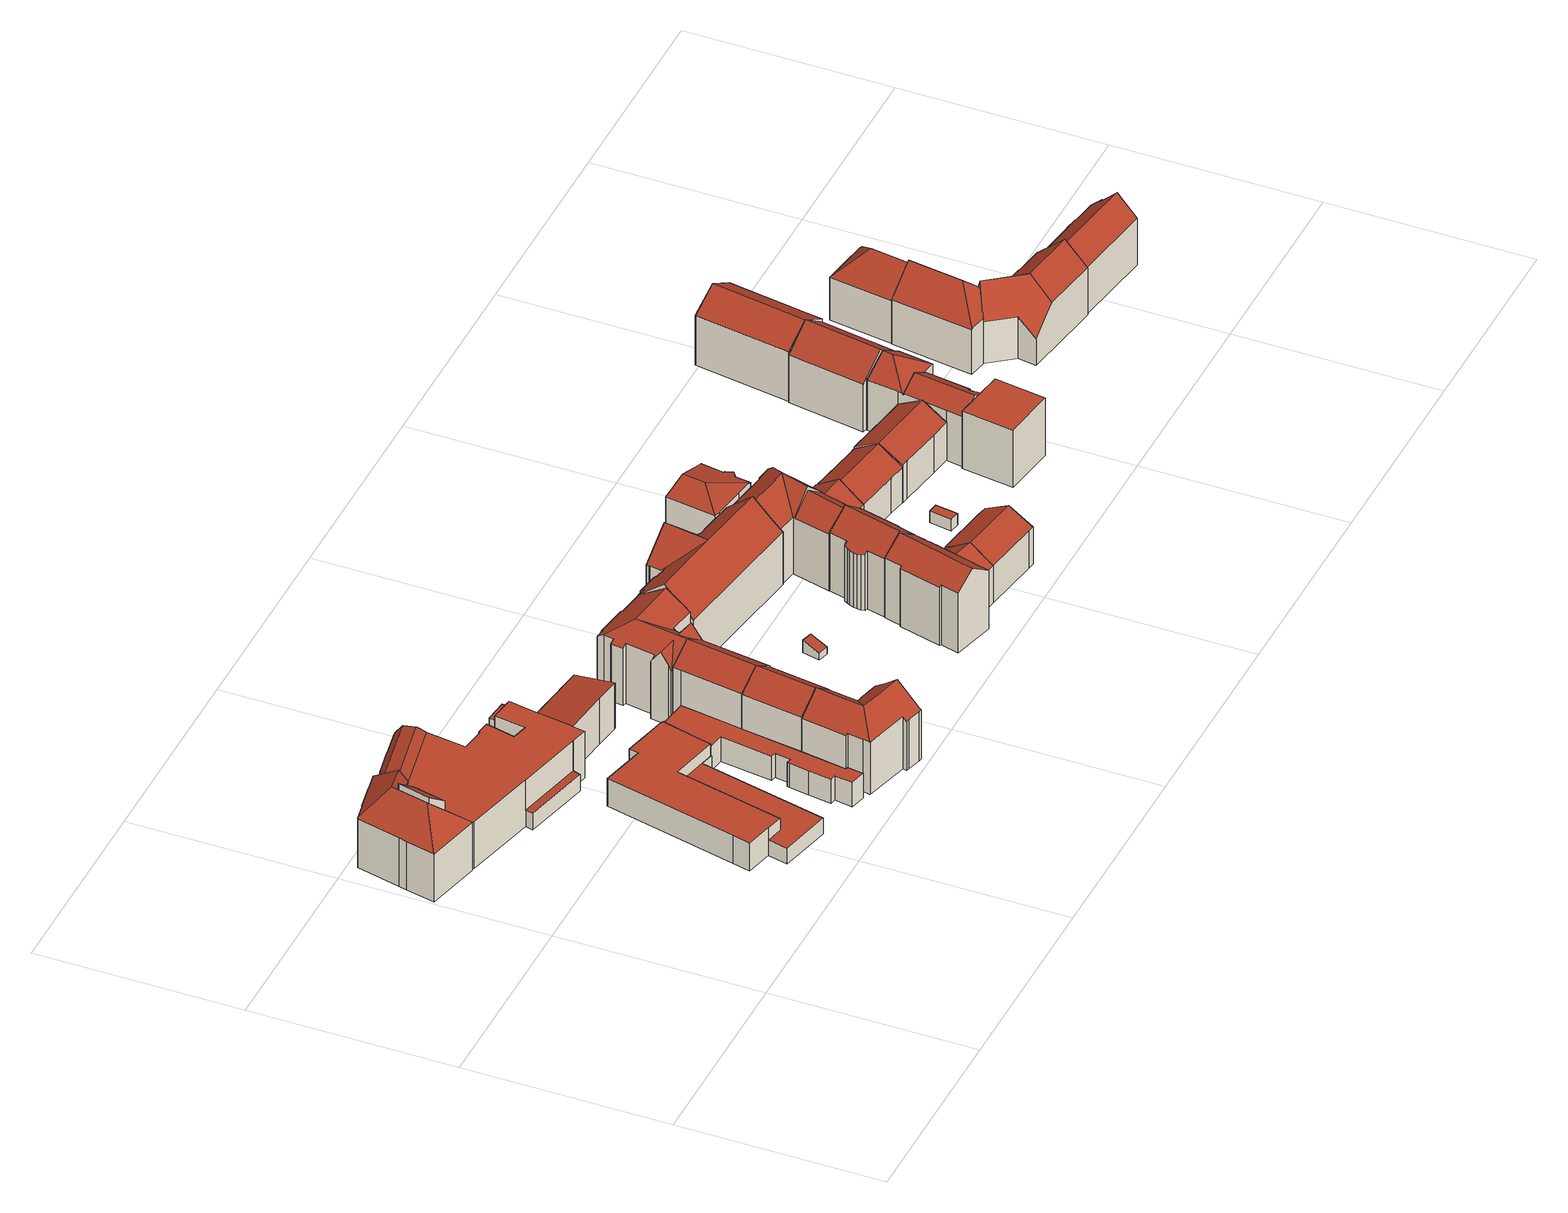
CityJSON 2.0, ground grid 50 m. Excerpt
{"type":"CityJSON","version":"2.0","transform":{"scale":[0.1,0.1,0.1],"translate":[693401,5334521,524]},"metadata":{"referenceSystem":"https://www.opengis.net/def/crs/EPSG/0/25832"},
"CityObjects":{
"building1":{"type":"Building","attributes":{"Gemeindeschluessel":"09162000","HoeheDach":"544.920","HoeheGrund":"525.320","Methode":"2000","NiedrigsteTraufeDesGebaeudes":"525.750","Geometrietyp2DReferenz":"3000","function":"31001_3020","roofType":"1000","measuredHeight":19.6,"storeysAboveGround":3},"geometry":[{"type":"MultiSurface","lod":"2","boundaries":[[[0,1,2,3,4,5,6]],[[7,8,9,10]],[[11,12,13]],[[14,15,16,17]],[[18,19,20,10,9,21,22,23]],[[24,25,26,27,28,29]],[[30,31,32,33,34,35]],[[36,37,38,39]],[[20,40,41,42]],[[43,40,20,19]],[[3,2,44,45]],[[45,44,46,47]],[[18,48,49,50,51,52,53,54,55,56,57,58,59,60,6,5,46,44,2,61,62,63,64,43,19]],[[65,66,67,68]],[[24,29,66,65]],[[11,27,26,69,41,40,12]],[[27,11,70,28]],[[71,72,52,73,74]],[[75,58,57,76]],[[77,78,79,80,81]],[[12,43,64,82,35,34,13]],[[76,57,56,83]],[[84,85,86,87,88]],[[42,41,69,89,16,15,81,80]],[[90,60,59,91]],[[92,50,49,93]],[[85,94,48,18,23,86]],[[30,35,82,95]],[[96,53,52,72]],[[17,16,89,97]],[[98,99,100,101,102]],[[93,49,48,94]],[[74,73,103,104]],[[98,102,105,106]],[[25,97,89,69,26]],[[70,33,32,107,38,37,67,66,29,28]],[[108,62,61,109]],[[110,55,54,111]],[[106,105,79,78]],[[83,56,55,110]],[[87,86,23,22,112,7,10,20,42,113]],[[68,67,37,36]],[[109,61,2,1]],[[71,114,92,93,94,85,84,99,98,106,78,77,14,17,97,25,24,65,68,36,39,115,31,30,95,116,108,109,1,0,90,91,75,76,83,110,111,96,72]],[[91,59,58,75]],[[73,52,51,103]],[[11,13,34,33,70]],[[84,88,100,99]],[[116,95,82,64,63]],[[0,6,60,90]],[[22,21,117,112]],[[47,46,5,4]],[[12,40,43]],[[47,4,3,45]],[[116,63,62,108]],[[39,38,107,115]],[[71,74,104,114]],[[92,114,104,103,51,50]],[[113,42,80,79,105,102,101]],[[112,117,8,7]],[[88,87,113,101,100]],[[111,54,53,96]],[[115,107,32,31]],[[21,9,8,117]],[[77,81,15,14]]],"semantics":{"surfaces":[{"type":"WallSurface"},{"type":"RoofSurface"},{"type":"GroundSurface"}],"values":[0,0,0,0,0,0,0,0,1,0,0,0,1,0,0,1,0,0,0,0,1,0,0,1,0,0,0,0,0,0,0,0,1,0,0,1,0,0,0,0,1,0,0,2,0,0,1,0,0,0,0,0,0,1,0,0,0,0,1,0,1,0,0,1,0]}}]},
"building2":{"type":"Building","attributes":{"Gemeindeschluessel":"09162000","HoeheDach":"532.720","HoeheGrund":"525.252","Methode":"2000","NiedrigsteTraufeDesGebaeudes":"529.530","Geometrietyp2DReferenz":"3000","function":"31001_3065","roofType":"1000","measuredHeight":7.47,"storeysAboveGround":2},"geometry":[{"type":"MultiSurface","lod":"2","boundaries":[[[118,119,120,121]],[[122,123,119,118]],[[124,125,126,127,128]],[[129,130,131,132]],[[121,120,133,134]],[[135,136,137,138]],[[138,137,139,140]],[[124,141,142,143,135,138,140,144,122,118,121,134,145,129,132,146,147,125]],[[148,149,150,151]],[[152,153,149,148]],[[144,154,123,122]],[[134,133,155,145]],[[156,141,124,128]],[[140,139,154,144]],[[146,157,158,147]],[[141,156,159,142]],[[147,158,126,125]],[[132,131,157,146]],[[142,159,160,143]],[[127,152,148,151,160,159,156,128]],[[145,155,130,129]],[[127,126,153,152]],[[135,143,160,151,150,136]],[[126,158,157,131,130,155,133,120,119,123,154,139,137,136,150,149,153]]],"semantics":{"surfaces":[{"type":"WallSurface"},{"type":"GroundSurface"},{"type":"RoofSurface"}],"values":[0,0,0,0,0,0,0,1,0,0,0,0,0,0,0,0,0,0,0,2,0,0,0,2]}}]},
"building3":{"type":"Building","attributes":{"Gemeindeschluessel":"09162000","HoeheDach":"531.971","HoeheGrund":"525.386","Methode":"1000","NiedrigsteTraufeDesGebaeudes":"531.971","Geometrietyp2DReferenz":"3000","function":"31001_9998","roofType":"1000","measuredHeight":6.58,"storeysAboveGround":1},"geometry":[{"type":"MultiSurface","lod":"2","boundaries":[[[161,162,163,164]],[[165,166,167,168]],[[169,170,171,172]],[[173,174,175,176,177,178]],[[179,180,181,182,183,184]],[[185,186,187,188]],[[189,190,191,192]],[[172,171,193,194]],[[195,196,197,198,184,183,182,199,200,165,168,201,163,162,177,176,175,202,187,186,191,190,193,171,170]],[[203,196,195,204]],[[194,193,190,189]],[[177,162,161,178]],[[204,195,170,169]],[[181,205,206,200,199,182]],[[207,201,168,167]],[[205,181,180,179,208,209,203,204,169,172,194,189,192,185,188,210,174,173,178,161,164,207,167,166,206]],[[192,191,186,185]],[[179,184,198,208]],[[164,163,201,207]],[[208,198,197,209]],[[187,202,175,174,210,188]],[[209,197,196,203]],[[166,165,200,206]]],"semantics":{"surfaces":[{"type":"WallSurface"},{"type":"RoofSurface"},{"type":"GroundSurface"}],"values":[0,0,0,0,0,0,0,0,1,0,0,0,0,0,0,2,0,0,0,0,0,0,0]}}]},
"building4":{"type":"Building","attributes":{"Gemeindeschluessel":"09162000","HoeheDach":"545.460","HoeheGrund":"527.150","Methode":"2000","NiedrigsteTraufeDesGebaeudes":"540.426","Geometrietyp2DReferenz":"3000","function":"31001_9998","roofType":"3100","measuredHeight":18.31,"storeysAboveGround":4},"geometry":[{"type":"MultiSurface","lod":"2","boundaries":[[[211,212,213,214,215,216,217,218,219,220]],[[221,222,223,224,225,226]],[[219,227,228,229,230,220]],[[231,232,233,234]],[[235,236,237,228,227,219]],[[234,233,238,239]],[[240,241,242,231,234,239,243,226,225,224,244,245,246,247,248,249,250,251,237,236,235,252,253,254,255,256]],[[229,228,237,251,250,257]],[[223,222,221,258,238,233,232,259,212,211,220,260,261]],[[261,260,262,246,245,244]],[[259,232,231,242,241,240,256,214,213,212]],[[247,263,264,248]],[[243,239,238,258,221,226]],[[253,217,216,254]],[[264,265,257,250,249,248]],[[218,217,253,252,235,219]],[[220,230,229,257,265,264,263,262,260]],[[215,214,256,255,254,216]],[[224,223,261,244]],[[246,262,263,247]]],"semantics":{"surfaces":[{"type":"RoofSurface"},{"type":"WallSurface"},{"type":"GroundSurface"}],"values":[0,1,0,1,1,1,2,1,0,1,1,1,1,1,1,1,0,1,1,1]}}]},
"building5":{"type":"Building","attributes":{"Gemeindeschluessel":"09162000","HoeheDach":"531.365","HoeheGrund":"525.365","Methode":"3220","NiedrigsteTraufeDesGebaeudes":"531.365","Geometrietyp2DReferenz":"3000","function":"31001_2000","roofType":"9999","measuredHeight":6},"geometry":[{"type":"MultiSurface","lod":"2","boundaries":[[[266,267,268,269]],[[267,270,271,268]],[[272,273,274,275]],[[270,276,277,271]],[[273,272,278,276,270,267,266,279]],[[279,266,269,280]],[[280,269,268,271,277,281,275,274]],[[278,272,275,281]],[[273,279,280,274]],[[276,278,281,277]]],"semantics":{"surfaces":[{"type":"WallSurface"},{"type":"RoofSurface"},{"type":"GroundSurface"}],"values":[0,0,0,0,1,0,2,0,0,0]}}]},
"building6":{"type":"Building","attributes":{"Gemeindeschluessel":"09162000","HoeheDach":"537.589","HoeheGrund":"525.270","Methode":"1000","NiedrigsteTraufeDesGebaeudes":"535.533","Geometrietyp2DReferenz":"3000","function":"31001_9998","roofType":"2100","measuredHeight":12.32,"storeysAboveGround":2},"geometry":[{"type":"MultiSurface","lod":"2","boundaries":[[[83,282,283,284]],[[110,285,282,83]],[[286,287,288,289]],[[111,290,285,110]],[[291,292,293,294]],[[293,292,288,287,295,283,282,285,290]],[[296,295,287,286]],[[111,110,83,284,296,286,289,291,294]],[[284,283,295,296]],[[294,293,290,111]],[[289,288,292,291]]],"semantics":{"surfaces":[{"type":"WallSurface"},{"type":"RoofSurface"},{"type":"GroundSurface"}],"values":[0,0,0,0,0,1,0,2,0,0,0]}}]},
"building7":{"type":"Building","attributes":{"Gemeindeschluessel":"09162000","HoeheDach":"545.520","HoeheGrund":"527.240","Methode":"1000","NiedrigsteTraufeDesGebaeudes":"541.331","Geometrietyp2DReferenz":"3000","function":"31001_9998","roofType":"3100","measuredHeight":18.28,"storeysAboveGround":4},"geometry":[{"type":"MultiSurface","lod":"2","boundaries":[[[297,298,299,300]],[[301,302,299,298]],[[303,304,302,301]],[[305,306,297,300,307,308]],[[308,304,303,305]],[[302,304,308,307,300,299]],[[306,305,303,301,298,297]]],"semantics":{"surfaces":[{"type":"WallSurface"},{"type":"RoofSurface"},{"type":"GroundSurface"}],"values":[0,1,1,2,0,0,0]}}]},
"building8":{"type":"Building","attributes":{"Gemeindeschluessel":"09162000","HoeheDach":"545.511","HoeheGrund":"526.150","Methode":"1000","NiedrigsteTraufeDesGebaeudes":"541.491","Geometrietyp2DReferenz":"3000","function":"31001_9998","roofType":"3100","measuredHeight":19.36,"storeysAboveGround":4},"geometry":[{"type":"MultiSurface","lod":"2","boundaries":[[[309,310,311,312]],[[313,314,315,316]],[[317,310,309,318,319,320]],[[321,316,315,302,322,323]],[[323,322,324,325]],[[302,317,320,324,322]],[[315,314,311,310,317,302]],[[312,311,314,313]],[[325,324,320,319]],[[316,321,323,325,319,318,309,312,313]]],"semantics":{"surfaces":[{"type":"WallSurface"},{"type":"RoofSurface"},{"type":"GroundSurface"}],"values":[0,0,0,0,0,1,1,0,0,2]}}]},
"building9":{"type":"Building","attributes":{"Gemeindeschluessel":"09162000","HoeheDach":"545.553","HoeheGrund":"525.700","Methode":"2000","NiedrigsteTraufeDesGebaeudes":"540.783","Geometrietyp2DReferenz":"3000","function":"31001_9998","roofType":"3100","measuredHeight":19.85,"storeysAboveGround":4},"geometry":[{"type":"MultiSurface","lod":"2","boundaries":[[[326,327,328,329,330]],[[331,332,317,333,334,335,336,337,338,339]],[[340,341,342,343,344,345,346,347,348,349,350,351,352,353,354,355,356,357,327,326,358,359,360,361,362,363]],[[364,362,361,365]],[[366,367,338,337]],[[368,369,354,353]],[[331,339,343,342,370]],[[357,371,328,327]],[[350,372,373,351]],[[362,364,374,363]],[[340,363,374,375,376]],[[340,376,377,341]],[[347,334,333,348]],[[354,369,378,355]],[[346,345,379,336,335]],[[332,329,328,371,380,378,369,368,381,382,383,384,317]],[[336,379,366,337]],[[350,349,384,383,372]],[[332,331,370,377,376,375]],[[360,385,365,361]],[[358,386,387,359]],[[352,351,373,388,389]],[[370,342,341,377]],[[326,330,386,358]],[[356,380,371,357]],[[355,378,380,356]],[[344,343,339,338,367]],[[346,335,334,347]],[[353,352,389,381,368]],[[349,348,333,317,384]],[[359,387,385,360]],[[332,375,374,364,365,385,387,386,330,329]],[[383,382,388,373,372]],[[345,344,367,366,379]],[[382,381,389,388]]],"semantics":{"surfaces":[{"type":"WallSurface"},{"type":"RoofSurface"},{"type":"GroundSurface"}],"values":[0,1,2,0,1,0,0,0,0,0,0,0,0,0,0,1,1,0,1,0,0,0,0,0,0,0,0,0,0,0,0,1,1,0,1]}}]},
"building10":{"type":"Building","attributes":{"Gemeindeschluessel":"09162000","HoeheDach":"529.453","HoeheGrund":"526.160","Methode":"2000","NiedrigsteTraufeDesGebaeudes":"527.985","Geometrietyp2DReferenz":"3000","function":"51009_1610","roofType":"2100","measuredHeight":3.29},"geometry":[{"type":"MultiSurface","lod":"2","boundaries":[[[390,391,392,393]],[[394,392,391,395]],[[393,392,394,396]],[[397,390,393,396]],[[396,394,395,397]],[[397,395,391,390]]],"semantics":{"surfaces":[{"type":"WallSurface"},{"type":"RoofSurface"},{"type":"GroundSurface"}],"values":[0,1,0,2,0,0]}}]},
"building11":{"type":"Building","attributes":{"Gemeindeschluessel":"09162000","HoeheDach":"546.356","HoeheGrund":"525.528","Methode":"1000","NiedrigsteTraufeDesGebaeudes":"539.708","Geometrietyp2DReferenz":"3000","function":"31001_9998","roofType":"3100","measuredHeight":20.83,"storeysAboveGround":3},"geometry":[{"type":"MultiSurface","lod":"2","boundaries":[[[398,399,400,401]],[[402,403,404,405,406]],[[407,408,398,401]],[[409,410,411,412,413]],[[414,415,416,417]],[[418,419,412,411]],[[420,421,422,423]],[[424,425,426,427]],[[428,429,430,400,399]],[[404,403,431,432]],[[433,434,435,436]],[[437,438,439,440]],[[441,442,408,407]],[[409,431,403,402,443,410]],[[418,411,410,443,444,416,415]],[[424,417,416,444,425]],[[429,445,446,430]],[[419,418,415,414]],[[439,438,421,420]],[[423,422,442,441]],[[447,364,448,449]],[[446,445,406,405]],[[398,408,442,422,421,438,437,364,447,450,443,428,399]],[[451,452,453,454]],[[448,364,437,440]],[[436,435,455,456]],[[402,406,445,429,428,443]],[[454,453,434,433]],[[451,427,426,452]],[[432,431,409,413]],[[449,456,455,450,447]],[[424,427,451,454,433,436,456,449,448,440,439,420,423,441,407,401,400,430,446,405,404,432,413,412,419,414,417]],[[453,452,426,425,444,443,450,455,435,434]]],"semantics":{"surfaces":[{"type":"WallSurface"},{"type":"RoofSurface"},{"type":"GroundSurface"}],"values":[0,0,0,0,0,0,0,0,0,0,0,0,0,1,1,0,0,0,0,0,0,0,1,0,0,0,1,0,0,0,0,2,1]}}]},
"building12":{"type":"Building","attributes":{"Gemeindeschluessel":"09162000","HoeheDach":"544.976","HoeheGrund":"525.140","Methode":"2000","NiedrigsteTraufeDesGebaeudes":"534.741","Geometrietyp2DReferenz":"3000","function":"31001_9998","roofType":"3100","measuredHeight":19.84,"storeysAboveGround":4},"geometry":[{"type":"MultiSurface","lod":"2","boundaries":[[[457,458,459,460,461,462,463]],[[464,465,466,467,468,469]],[[470,471,472,473,474,475]],[[476,477,478,479,480,481]],[[482,458,457,463,483,465,464,469,484,485,486,487,475,474,473,488,478,477,476,489,490]],[[491,492,493,490,489,476,481]],[[468,494,495,485,484,469]],[[485,495,496,486]],[[465,483,463,462,497,466]],[[466,497,462,461,498,491,481,480,479,499,500,501,467]],[[460,502,492,491,498,461]],[[467,501,500,499,472,471,470,503,496,495,494,468]],[[499,479,478,488,473,472]],[[459,504,502,460]],[[504,493,492,502]],[[486,496,503,487]],[[459,458,482,490,493,504]],[[487,503,470,475]]],"semantics":{"surfaces":[{"type":"WallSurface"},{"type":"GroundSurface"},{"type":"RoofSurface"}],"values":[0,0,0,0,1,0,0,0,0,2,0,2,0,2,2,0,0,0]}}]},
"building13":{"type":"Building","attributes":{"Gemeindeschluessel":"09162000","HoeheDach":"545.250","HoeheGrund":"525.230","Methode":"2000","NiedrigsteTraufeDesGebaeudes":"539.892","Geometrietyp2DReferenz":"3000","function":"31001_9998","roofType":"3100","measuredHeight":20.02,"storeysAboveGround":4},"geometry":[{"type":"MultiSurface","lod":"2","boundaries":[[[505,506,507,508]],[[509,508,507,510,511,512]],[[513,514,515,516]],[[517,518,519,520]],[[521,522,523,524]],[[525,526,518,517]],[[524,523,527,528]],[[529,530,531,532,516,515]],[[533,534,535,536,537,538]],[[539,540,526,525]],[[531,530,538,537]],[[541,542,543,544]],[[545,546,547,548]],[[549,550,551,552]],[[512,511,540,539]],[[521,524,528,545,548,549,552,541,544,553,505,508,509,512,539,525,517,520,513,516,532,531,537,536,535]],[[535,534,522,521]],[[520,519,514,513]],[[528,527,546,545]],[[552,551,542,541]],[[554,533,538,530,529,515,514,519,518,526,540,511,510,507,506]],[[543,542,551,550,547,546,527,523,522,534,533,554]],[[553,544,543,554,506,505]],[[548,547,550,549]]],"semantics":{"surfaces":[{"type":"WallSurface"},{"type":"GroundSurface"},{"type":"RoofSurface"}],"values":[0,0,0,0,0,0,0,0,0,0,0,0,0,0,0,1,0,0,0,0,2,2,0,0]}}]},
"building14":{"type":"Building","attributes":{"Gemeindeschluessel":"09162000","HoeheDach":"538.466","HoeheGrund":"525.090","Methode":"1000","NiedrigsteTraufeDesGebaeudes":"535.229","Geometrietyp2DReferenz":"3000","function":"31001_9998","roofType":"3100","measuredHeight":13.38,"storeysAboveGround":3},"geometry":[{"type":"MultiSurface","lod":"2","boundaries":[[[555,556,557,558,559]],[[490,558,557,560]],[[561,562,563,564,556,555]],[[459,559,558,490,565,458]],[[566,567,459,458]],[[562,561,567,566]],[[560,557,556,564]],[[563,562,566,458,565,490,560,564]],[[567,561,555,559,459]]],"semantics":{"surfaces":[{"type":"RoofSurface"},{"type":"WallSurface"},{"type":"GroundSurface"}],"values":[0,1,1,1,1,1,1,2,0]}}]},
"building15":{"type":"Building","attributes":{"Gemeindeschluessel":"09162000","HoeheDach":"545.350","HoeheGrund":"525.010","Methode":"2000","NiedrigsteTraufeDesGebaeudes":"534.672","Geometrietyp2DReferenz":"3000","function":"31001_9998","roofType":"3100","measuredHeight":20.34,"storeysAboveGround":4},"geometry":[{"type":"MultiSurface","lod":"2","boundaries":[[[568,569,570,571,572,573,574,575,576]],[[577,578,579,580,581,582,583]],[[584,575,574,585,586,587,588]],[[589,571,570,590,591,592,593,594]],[[595,596,597,598,599,600,601,602]],[[603,604,584,588,577,583]],[[573,605,606,607,596,595,586,585,574]],[[588,587,578,577]],[[608,609,610,611]],[[612,613,614,615,600,599]],[[616,617,615,614]],[[587,586,595,602,579,578]],[[618,619,620,621]],[[594,593,607,606,605]],[[612,599,598,622]],[[623,581,580,624,452,625]],[[610,626,627,628,629,630,631,611]],[[596,607,593,592,632,633,597]],[[634,635,601,600,615,617,620,619,636,637,638,628,627]],[[638,637,639,640,629,628]],[[602,601,580,579]],[[624,580,601,635,634,627,626,610,609,452]],[[591,590,570,569,568,576,604,603,583,582,581,623,625,608,611,631,630,629,640,639,641,618,621,616,614,613,612,622,633,632,592]],[[572,571,589,594,605,573]],[[621,620,617,616]],[[622,598,597,633]],[[625,452,609,608]],[[576,575,584,604]],[[636,619,618,641,639,637]]],"semantics":{"surfaces":[{"type":"WallSurface"},{"type":"RoofSurface"},{"type":"GroundSurface"}],"values":[0,0,1,0,1,0,0,1,0,0,0,0,0,1,0,0,0,0,1,0,1,1,2,1,0,0,0,0,0]}}]},
"building16":{"type":"Building","attributes":{"Gemeindeschluessel":"09162000","HoeheDach":"531.360","HoeheGrund":"525.840","Methode":"1000","NiedrigsteTraufeDesGebaeudes":"531.360","Geometrietyp2DReferenz":"3000","function":"31001_9998","roofType":"1000","measuredHeight":5.52,"storeysAboveGround":2},"geometry":[{"type":"MultiSurface","lod":"2","boundaries":[[[642,643,644,645]],[[646,647,648,649]],[[644,643,650,651,648,647]],[[652,650,643,642]],[[646,649,653,652,642,645]],[[645,644,647,646]],[[653,651,650,652]],[[649,648,651,653]]],"semantics":{"surfaces":[{"type":"WallSurface"},{"type":"RoofSurface"},{"type":"GroundSurface"}],"values":[0,0,1,0,2,0,0,0]}}]},
"building17":{"type":"Building","attributes":{"Gemeindeschluessel":"09162000","HoeheDach":"535.966","HoeheGrund":"525.690","Methode":"2000","NiedrigsteTraufeDesGebaeudes":"533.558","Geometrietyp2DReferenz":"3000","function":"31001_9998","roofType":"3200","measuredHeight":10.28,"storeysAboveGround":3},"geometry":[{"type":"MultiSurface","lod":"2","boundaries":[[[654,655,656,657]],[[658,659,655,654]],[[660,661,662,663]],[[663,662,664,665]],[[661,666,667,668,662]],[[669,670,659,658]],[[671,672,673,674]],[[668,675,664,662]],[[657,656,672,671]],[[674,673,676,677]],[[671,674,677,678,679,660,663,665,680,681,669,658,654,657]],[[679,666,661,660]],[[667,682,676,673,672,656,655,659,670,683,675,668]],[[675,683,670,669,681,680,665,664]],[[678,677,676,682,667,666,679]]],"semantics":{"surfaces":[{"type":"WallSurface"},{"type":"RoofSurface"},{"type":"GroundSurface"}],"values":[0,0,0,0,1,0,0,1,0,0,2,0,1,0,0]}}]},
"building18":{"type":"Building","attributes":{"Gemeindeschluessel":"09162000","HoeheDach":"528.311","HoeheGrund":"525.250","Methode":"1000","NiedrigsteTraufeDesGebaeudes":"528.311","Geometrietyp2DReferenz":"3000","function":"51009_1610","roofType":"1000","measuredHeight":3.06},"geometry":[{"type":"MultiSurface","lod":"2","boundaries":[[[684,685,686,687]],[[688,684,687,689,690,691]],[[687,686,692,689]],[[689,692,693,690]],[[688,694,685,684]],[[690,693,695,691]],[[691,695,694,688]],[[695,693,692,686,685,694]]],"semantics":{"surfaces":[{"type":"WallSurface"},{"type":"GroundSurface"},{"type":"RoofSurface"}],"values":[0,1,0,0,0,0,0,2]}}]},
"building19":{"type":"Building","attributes":{"Gemeindeschluessel":"09162000","HoeheDach":"538.540","HoeheGrund":"525.070","Methode":"2000","NiedrigsteTraufeDesGebaeudes":"534.580","Geometrietyp2DReferenz":"3000","function":"31001_9998","roofType":"3100","measuredHeight":13.47,"storeysAboveGround":3},"geometry":[{"type":"MultiSurface","lod":"2","boundaries":[[[696,697,698,699]],[[700,701,702,703]],[[704,705,706,697,696]],[[707,702,701,698,697,706]],[[708,709,707,706,705]],[[699,698,701,700]],[[703,702,707,709,710]],[[710,709,708,711]],[[704,696,699,700,703,710,711]],[[711,708,705,704]]],"semantics":{"surfaces":[{"type":"WallSurface"},{"type":"RoofSurface"},{"type":"GroundSurface"}],"values":[0,0,0,1,1,0,0,0,2,0]}}]},
"building20":{"type":"Building","attributes":{"Gemeindeschluessel":"09162000","HoeheDach":"538.583","HoeheGrund":"524.940","Methode":"1000","NiedrigsteTraufeDesGebaeudes":"535.046","Geometrietyp2DReferenz":"3000","function":"31001_9998","roofType":"3100","measuredHeight":13.64,"storeysAboveGround":3},"geometry":[{"type":"MultiSurface","lod":"2","boundaries":[[[712,713,714,715,716,717]],[[718,719,720,721]],[[722,723,724,721,720,725]],[[726,727,728,729]],[[715,714,730,731]],[[731,730,719,718]],[[723,722,727,726]],[[729,728,712,717]],[[724,723,726,729,717,716,715,731,718,721]],[[728,727,722,725,713,712]],[[725,720,719,730,714,713]]],"semantics":{"surfaces":[{"type":"WallSurface"},{"type":"GroundSurface"},{"type":"RoofSurface"}],"values":[0,0,0,0,0,0,0,0,1,2,2]}}]},
"building21":{"type":"Building","attributes":{"Gemeindeschluessel":"09162000","HoeheDach":"540.560","HoeheGrund":"525.006","Methode":"2000","NiedrigsteTraufeDesGebaeudes":"540.560","Geometrietyp2DReferenz":"3000","function":"31001_9998","roofType":"1000","measuredHeight":15.55,"storeysAboveGround":5},"geometry":[{"type":"MultiSurface","lod":"2","boundaries":[[[732,733,734,735]],[[736,737,738,739]],[[732,735,739,738]],[[737,736,734,733]],[[732,738,737,733]],[[734,736,739,735]]],"semantics":{"surfaces":[{"type":"GroundSurface"},{"type":"RoofSurface"},{"type":"WallSurface"}],"values":[0,1,2,2,2,2]}}]},
"building22":{"type":"Building","attributes":{"Gemeindeschluessel":"09162000","HoeheDach":"542.440","HoeheGrund":"524.760","Methode":"2000","NiedrigsteTraufeDesGebaeudes":"538.040","Geometrietyp2DReferenz":"3000","function":"31001_9998","roofType":"3100","measuredHeight":17.68,"storeysAboveGround":4},"geometry":[{"type":"MultiSurface","lod":"2","boundaries":[[[740,741,742,743]],[[744,745,746,747]],[[748,749,750,751]],[[752,753,754,755,756,757,741,740]],[[747,746,758,759]],[[760,761,762,763,764,765]],[[757,756,766,767,742,741]],[[744,768,769,770,771,772,745]],[[748,769,768,744,747,759,773,754,753,752,740,743,774,775,776,764,763,762,749]],[[777,760,765,778,779]],[[766,772,771,780,781,767]],[[780,771,770,751,777,779,781]],[[755,782,758,746,745,772,766,756]],[[748,751,770,769]],[[762,761,750,749]],[[742,767,781,779,778,776,775,774,743]],[[759,758,782,773]],[[773,782,755,754]],[[776,778,765,764]],[[751,750,761,760,777]]],"semantics":{"surfaces":[{"type":"WallSurface"},{"type":"RoofSurface"},{"type":"GroundSurface"}],"values":[0,0,0,0,0,0,1,0,2,1,0,1,1,0,0,0,0,0,0,1]}}]},
"building23":{"type":"Building","attributes":{"Gemeindeschluessel":"09162000","HoeheDach":"543.090","HoeheGrund":"524.973","Methode":"2000","NiedrigsteTraufeDesGebaeudes":"537.855","Geometrietyp2DReferenz":"3000","function":"31001_9998","roofType":"3100","measuredHeight":18.12},"geometry":[{"type":"MultiSurface","lod":"2","boundaries":[[[783,784,785,786,787]],[[788,789,787,786,790,791]],[[788,792,793,789]],[[794,795,791,790,796]],[[796,790,786,785,797]],[[798,797,785,784]],[[792,788,791,795]],[[794,796,797,798]],[[792,795,794,798,784,783,793]],[[783,787,789,793]]],"semantics":{"surfaces":[{"type":"WallSurface"},{"type":"RoofSurface"},{"type":"GroundSurface"}],"values":[0,1,0,0,1,0,0,0,2,0]}}]},
"building24":{"type":"Building","attributes":{"Gemeindeschluessel":"09162000","HoeheDach":"542.971","HoeheGrund":"525.270","Methode":"1000","NiedrigsteTraufeDesGebaeudes":"538.654","Geometrietyp2DReferenz":"3000","function":"31001_9998","roofType":"3100","measuredHeight":17.7,"storeysAboveGround":4},"geometry":[{"type":"MultiSurface","lod":"2","boundaries":[[[799,800,801,802,803,804,805]],[[804,803,806,807,808,809]],[[810,811,812,802,801,800]],[[811,810,813,814,815,808,807,806,812]],[[805,804,809,816]],[[806,803,802,812]],[[814,813,810,800,799,805,816,815]],[[815,816,809,808]]],"semantics":{"surfaces":[{"type":"RoofSurface"},{"type":"WallSurface"},{"type":"GroundSurface"}],"values":[0,1,1,2,0,1,1,1]}}]},
"building25":{"type":"Building","attributes":{"Gemeindeschluessel":"09162000","HoeheDach":"543.467","HoeheGrund":"525.050","Methode":"2000","NiedrigsteTraufeDesGebaeudes":"537.074","Geometrietyp2DReferenz":"3000","function":"31001_1000","roofType":"3200","measuredHeight":18.42,"storeysAboveGround":4},"geometry":[{"type":"MultiSurface","lod":"2","boundaries":[[[817,818,819,820]],[[821,822,823,824]],[[825,826,827,828]],[[829,830,818,817]],[[831,832,833,834]],[[820,819,822,821]],[[834,833,835,827,826]],[[836,837,830,829]],[[835,838,839,840,828,827]],[[829,817,820,821,824,841,842,843,825,828,840,839,836]],[[832,823,822,819,818,830,837,838,835,833]],[[843,842,831,834,826,825]],[[839,838,837,836]],[[842,841,824,823,832,831]]],"semantics":{"surfaces":[{"type":"WallSurface"},{"type":"RoofSurface"},{"type":"GroundSurface"}],"values":[0,0,0,0,1,0,1,0,0,2,1,0,0,0]}}]},
"building26":{"type":"Building","attributes":{"Gemeindeschluessel":"09162000","HoeheDach":"543.362","HoeheGrund":"525.150","Methode":"2000","NiedrigsteTraufeDesGebaeudes":"532.185","Geometrietyp2DReferenz":"3000","function":"31001_1000","roofType":"3100","measuredHeight":18.21,"storeysAboveGround":4},"geometry":[{"type":"MultiSurface","lod":"2","boundaries":[[[844,845,846,847]],[[848,849,850,851]],[[852,853,854,855]],[[856,857,849,848]],[[858,859,860,861,862,863]],[[864,865,866,847,846,867]],[[855,854,857,856]],[[868,869,870,871,872,873,858,863]],[[871,864,867,874,872]],[[875,876,877,878,879,880]],[[881,882,853,852]],[[865,864,871,870]],[[861,860,875,880]],[[883,882,881,884,878,877]],[[851,850,845,844]],[[874,883,877,876]],[[844,847,866,865,870,869,868,863,862,861,880,879,878,884,881,852,855,856,848,851]],[[860,859,858,873,872,874,876,875]],[[867,846,845,850,849,857,854,853,882,883,874]]],"semantics":{"surfaces":[{"type":"WallSurface"},{"type":"RoofSurface"},{"type":"GroundSurface"}],"values":[0,0,0,0,0,0,0,0,1,0,0,0,0,0,0,1,2,1,1]}}]},
"building27":{"type":"Building","attributes":{"Gemeindeschluessel":"09162000","HoeheDach":"543.053","HoeheGrund":"525.210","Methode":"1000","NiedrigsteTraufeDesGebaeudes":"536.760","Geometrietyp2DReferenz":"3000","function":"31001_1000","roofType":"3200","measuredHeight":17.84,"storeysAboveGround":4},"geometry":[{"type":"MultiSurface","lod":"2","boundaries":[[[885,886,887,888]],[[889,890,891,892,885,888,893,894,895,896,897]],[[898,899,900,901,902]],[[890,903,904,891]],[[892,905,886,885]],[[894,906,902,895]],[[891,904,905,892]],[[907,898,902,906]],[[893,888,887,907,906,894]],[[887,886,905,904,903,899,898,907]],[[901,900,897,896,895,902]],[[889,899,903,890]],[[889,897,900,899]]],"semantics":{"surfaces":[{"type":"WallSurface"},{"type":"GroundSurface"},{"type":"RoofSurface"}],"values":[0,1,2,0,0,0,0,2,0,2,0,0,0]}}]},
"building28":{"type":"Building","attributes":{"Gemeindeschluessel":"09162000","HoeheDach":"542.986","HoeheGrund":"525.465","Methode":"2000","NiedrigsteTraufeDesGebaeudes":"536.151","Geometrietyp2DReferenz":"3000","function":"31001_1000","roofType":"3100","measuredHeight":17.52,"storeysAboveGround":4},"geometry":[{"type":"MultiSurface","lod":"2","boundaries":[[[908,909,910,911]],[[911,910,912,913]],[[914,915,916,917,918,919,920,921,922,923,912,910,909,924]],[[925,922,921,926]],[[927,920,919,928]],[[929,930,931,932]],[[926,921,920,927]],[[933,918,917,934]],[[935,936,937,938]],[[930,937,936,914,924,931]],[[913,912,923,939]],[[928,919,918,933]],[[934,917,916,940]],[[939,923,922,925]],[[932,908,911,913,939,925,926,927,928,933,934,940,941,935,938,929]],[[941,915,914,936,935]],[[932,931,924,909,908]],[[940,916,915,941]],[[938,937,930,929]]],"semantics":{"surfaces":[{"type":"WallSurface"},{"type":"RoofSurface"},{"type":"GroundSurface"}],"values":[0,0,1,0,0,0,0,0,0,1,0,0,0,0,2,0,0,0,0]}}]}
},
"vertices":[
[501,851,13],[468,856,13],[468,856,139],[468,856,18],[500,851,18],[500,851,139],[501,851,139],[120,911,193],[120,911,209],[174,898,165],[174,898,141],[209,960,141],[213,941,141],[210,953,144],[93,985,13],[93,985,144],[156,997,144],[156,997,13],[139,747,139],[180,922,139],[180,922,141],[156,818,165],[156,818,141],[139,747,141],[234,1011,13],[200,1004,13],[200,1004,142],[201,1004,141],[201,1004,104],[234,1011,104],[393,987,13],[401,1042,13],[401,1042,104],[398,1022,133],[393,988,144],[393,987,144],[335,1032,13],[335,1032,100],[335,1030,103],[335,1030,13],[215,929,141],[167,931,207],[106,920,207],[215,929,139],[451,784,139],[451,784,18],[490,775,139],[490,775,18],[144,745,139],[144,744,139],[322,701,139],[321,700,139],[487,662,139],[528,652,139],[534,684,139],[535,687,139],[550,787,139],[559,839,139],[559,843,139],[558,843,139],[552,844,139],[436,860,139],[436,857,139],[377,865,139],[390,962,139],[268,1017,13],[268,1017,104],[267,1019,101],[267,1019,13],[198,1004,145],[204,985,133],[482,643,13],[487,662,13],[487,662,59],[482,643,58],[559,843,13],[559,839,13],[93,984,13],[48,975,13],[48,975,144],[50,976,145],[93,984,145],[390,965,140],[550,787,13],[135,745,13],[136,748,13],[136,748,144],[136,746,144],[135,745,143],[156,996,145],[552,844,13],[558,843,13],[322,701,13],[144,744,13],[144,745,13],[390,965,13],[528,652,13],[156,996,13],[18,847,13],[2,776,13],[2,776,143],[2,777,144],[18,847,144],[321,700,59],[317,683,58],[23,867,144],[23,867,13],[398,1041,104],[436,857,13],[436,860,13],[535,687,13],[534,684,13],[101,831,193],[85,828,207],[317,683,13],[398,1041,13],[377,865,13],[101,831,209],
[571,567,12],[571,567,87],[685,541,87],[685,541,12],[566,544,12],[566,544,87],[656,411,12],[656,414,12],[656,414,87],[656,414,55],[656,411,55],[672,475,12],[672,475,87],[671,471,87],[671,471,12],[685,539,87],[685,539,12],[437,184,12],[437,184,87],[373,199,87],[373,199,12],[383,242,87],[383,242,12],[625,419,12],[553,106,12],[426,135,12],[458,569,12],[687,538,12],[670,471,12],[657,414,12],[478,174,55],[478,174,87],[437,183,87],[437,183,55],[539,440,55],[539,440,87],[458,569,87],[687,538,87],[625,419,55],[670,471,87],[657,414,87],[553,106,55],[426,135,55],
[670,471,14],[670,471,80],[671,471,80],[671,471,14],[714,536,80],[714,536,14],[687,540,14],[687,540,80],[655,131,14],[655,131,80],[663,187,80],[663,187,14],[677,410,14],[695,407,14],[695,407,80],[677,410,80],[657,413,80],[657,413,14],[701,116,14],[718,228,14],[740,377,14],[740,377,80],[718,228,80],[701,116,80],[690,278,14],[690,278,80],[677,280,80],[677,280,14],[671,241,14],[671,241,80],[684,239,80],[684,239,14],[670,235,80],[670,235,14],[669,129,80],[662,85,80],[700,76,80],[706,115,80],[743,400,80],[762,529,80],[672,476,80],[692,384,80],[662,85,14],[669,129,14],[743,400,14],[762,529,14],[672,476,14],[706,115,14],[700,76,14],[692,384,14],
[817,85,215],[871,71,215],[879,101,190],[886,128,169],[883,129,169],[836,141,169],[835,138,172],[826,140,172],[821,142,172],[758,100,215],[804,20,164],[806,25,168],[807,30,172],[807,30,31],[806,25,31],[804,20,31],[822,146,172],[831,212,172],[776,220,215],[767,160,215],[854,7,31],[854,7,164],[846,9,164],[846,9,31],[821,142,31],[822,146,31],[831,212,31],[813,18,164],[813,18,31],[879,101,31],[871,71,31],[855,12,31],[808,19,31],[697,59,31],[697,60,31],[700,76,31],[706,115,31],[701,116,31],[710,176,31],[718,228,31],[776,220,31],[826,140,31],[835,138,31],[836,141,31],[883,129,31],[886,128,31],[718,228,170],[808,19,164],[855,12,168],[697,60,173],[697,59,172],[700,76,173],[706,115,173],[701,116,170],[710,176,170],
[621,886,74],[604,780,74],[604,780,14],[621,886,14],[550,787,74],[550,787,14],[558,843,74],[559,848,74],[559,848,14],[558,843,14],[559,839,74],[559,839,14],[559,843,74],[566,892,74],[566,892,14],[559,843,14],
[550,787,115],[604,780,115],[604,780,13],[535,687,135],[713,661,13],[713,661,136],[710,661,136],[710,661,13],[534,684,136],[647,670,13],[647,670,136],[536,684,136],[536,684,13],[728,764,115],[728,764,13],
[718,228,32],[718,228,173],[740,377,173],[740,377,32],[775,220,215],[796,368,215],[831,212,173],[853,360,173],[831,212,32],[775,220,32],[796,368,32],[853,360,32],
[852,537,21],[852,537,194],[860,535,188],[860,535,21],[878,532,21],[878,532,175],[853,360,175],[853,360,21],[822,541,215],[822,541,21],[765,550,21],[765,550,175],[796,368,21],[740,377,175],[740,377,21],[762,529,175],[762,529,21],
[806,744,17],[804,728,17],[804,728,180],[804,729,180],[806,744,170],[888,595,172],[841,669,215],[852,537,192],[860,535,186],[879,532,171],[882,532,168],[838,567,206],[888,586,170],[886,587,172],[959,608,17],[955,591,17],[889,601,17],[886,587,17],[891,586,17],[883,531,17],[879,532,17],[860,535,17],[852,537,17],[765,550,17],[761,551,17],[762,558,17],[769,603,17],[784,600,17],[796,673,17],[786,675,17],[790,705,17],[800,703,17],[829,741,17],[829,745,17],[907,733,17],[907,729,17],[975,719,17],[974,707,17],[975,719,170],[907,729,170],[887,559,206],[891,586,170],[784,600,180],[796,673,180],[889,601,176],[800,703,180],[761,551,168],[762,558,179],[974,707,178],[965,651,216],[959,608,187],[955,591,176],[786,675,173],[883,531,168],[790,705,173],[774,602,172],[815,570,207],[761,550,168],[765,550,171],[907,733,168],[829,741,170],[829,745,168],[765,578,207],[769,603,172],
[1104,393,22],[1104,393,55],[1131,386,55],[1131,386,22],[1120,343,40],[1093,350,40],[1120,343,22],[1093,350,22],
[1074,707,167],[1084,706,167],[1084,706,15],[1074,707,15],[1163,742,224],[1236,732,157],[1236,732,15],[1090,753,15],[1090,753,157],[1055,710,15],[1055,710,167],[1234,723,158],[1230,695,158],[1228,684,167],[1228,684,15],[1234,723,15],[1332,669,15],[1332,669,167],[1332,663,172],[1332,663,15],[1254,681,167],[1254,681,15],[1000,718,15],[1000,718,167],[1001,728,159],[1001,728,15],[1316,566,15],[1316,566,190],[1314,553,179],[1314,553,15],[1085,716,158],[1090,744,158],[1090,744,15],[1235,723,157],[1235,723,15],[954,582,15],[954,582,158],[955,591,166],[955,591,15],[976,722,167],[982,721,167],[982,721,15],[976,722,15],[1056,720,15],[1056,720,158],[1145,631,224],[1322,604,224],[1089,745,157],[1089,745,15],[974,707,180],[975,719,15],[974,707,15],[966,657,224],[1312,534,15],[1312,534,163],[1312,529,158],[1312,529,15],[959,608,181],[959,608,15],
[1362,104,11],[1437,92,11],[1437,92,112],[1362,104,107],[1362,104,169],[1360,104,171],[1360,104,11],[1297,79,11],[1350,65,11],[1350,65,171],[1297,79,210],[1248,92,173],[1248,92,11],[1287,241,173],[1291,259,173],[1298,285,173],[1298,285,11],[1291,259,11],[1287,241,11],[1391,224,11],[1394,233,11],[1400,259,11],[1400,259,171],[1394,233,171],[1391,224,170],[1446,150,11],[1360,103,11],[1258,130,11],[1260,136,11],[1255,138,11],[1282,242,11],[1348,273,11],[1393,223,11],[1456,213,11],[1393,223,169],[1393,223,113],[1456,213,109],[1258,130,173],[1260,136,173],[1255,138,170],[1360,103,171],[1379,167,169],[1348,273,210],[1341,246,210],[1307,117,210],[1379,167,151],[1282,242,169],[1446,150,151],
[1298,285,12],[1298,285,170],[1310,331,170],[1310,331,12],[1307,332,12],[1307,332,167],[1302,333,163],[1302,333,12],[1311,379,12],[1311,379,161],[1316,387,163],[1316,387,12],[1304,362,12],[1304,362,159],[1307,371,159],[1307,371,12],[1437,401,12],[1437,401,172],[1427,362,172],[1427,362,12],[1302,352,12],[1302,352,159],[1427,360,172],[1427,360,12],[1321,386,167],[1324,385,170],[1324,385,12],[1321,386,12],[1388,417,212],[1438,404,172],[1438,404,12],[1388,417,12],[1336,431,12],[1336,431,170],[1301,343,12],[1301,343,161],[1401,263,12],[1401,263,172],[1400,259,172],[1400,259,12],[1431,358,12],[1431,358,168],[1417,303,168],[1417,303,12],[1412,304,12],[1412,304,171],[1412,301,171],[1412,301,12],[1350,272,12],[1350,272,212],
[1604,128,145],[1614,188,112],[1587,193,112],[1456,213,112],[1447,153,145],[1587,193,11],[1595,67,112],[1595,67,11],[1604,128,11],[1614,188,11],[1447,153,11],[1578,70,11],[1578,70,112],
[1452,446,10],[1527,434,10],[1528,434,10],[1528,434,107],[1527,434,107],[1452,446,107],[1452,446,159],[1449,446,162],[1449,446,10],[1336,431,164],[1360,523,162],[1360,523,163],[1361,527,163],[1361,527,10],[1360,523,10],[1336,431,10],[1438,404,161],[1469,506,159],[1470,507,159],[1413,515,204],[1385,418,204],[1530,447,116],[1530,447,10],[1538,496,10],[1548,555,10],[1548,555,109],[1538,496,151],[1470,507,160],[1486,565,160],[1480,566,166],[1486,608,171],[1490,607,167],[1494,632,171],[1433,584,214],[1413,515,214],[1385,418,10],[1438,404,10],[1469,506,151],[1470,507,151],[1486,565,109],[1314,553,10],[1314,553,178],[1316,566,188],[1316,566,10],[1490,607,10],[1494,632,10],[1496,643,10],[1496,643,162],[1459,648,10],[1459,648,162],[1455,645,10],[1455,645,165],[1459,645,165],[1459,645,10],[1486,608,10],[1358,527,10],[1358,527,163],[1312,534,10],[1320,593,208],[1322,600,214],[1331,663,165],[1331,663,10],[1322,600,10],[1320,593,10],[1486,565,10],[1480,566,10],[1323,600,214],[1376,592,214],[1394,654,165],[1376,657,165],[1340,662,165],[1376,657,10],[1340,662,10],[1394,654,10],
[1460,676,18],[1460,676,74],[1455,645,74],[1455,645,18],[1376,657,18],[1376,657,74],[1380,687,74],[1380,687,18],[1463,698,74],[1384,710,74],[1463,698,18],[1384,710,18],
[1523,757,17],[1523,757,100],[1535,741,96],[1535,741,17],[1520,758,17],[1520,758,100],[1384,710,17],[1384,710,102],[1370,713,102],[1370,713,17],[1389,837,102],[1389,837,17],[1463,698,102],[1505,692,102],[1448,770,120],[1529,815,17],[1529,815,100],[1518,730,17],[1518,730,100],[1516,731,100],[1516,731,17],[1456,826,120],[1510,691,100],[1510,691,17],[1505,692,17],[1463,698,17],[1456,826,17],[1524,815,17],[1505,692,101],[1524,815,101],
[1639,328,12],[1639,328,43],[1663,324,43],[1663,324,12],[1630,274,12],[1661,312,12],[1657,282,12],[1655,270,12],[1661,312,43],[1657,282,43],[1630,274,43],[1655,270,43],
[1548,555,11],[1548,555,106],[1679,534,106],[1679,534,11],[1700,531,11],[1700,531,106],[1693,486,135],[1693,486,11],[1528,434,11],[1528,434,106],[1538,494,145],[1691,470,145],[1637,417,106],[1681,410,106],[1681,410,11],[1637,417,11],
[1681,410,111],[1691,470,146],[1693,486,137],[1693,486,9],[1691,470,9],[1681,410,9],[1823,512,9],[1823,512,110],[1875,504,110],[1875,504,9],[1856,382,111],[1856,382,9],[1866,443,9],[1866,443,146],[1803,390,9],[1803,390,110],[1700,407,111],[1700,407,9],[1700,531,111],[1700,531,9],
[1824,213,10],[1842,340,10],[1973,320,10],[1954,195,10],[1973,320,166],[1842,340,166],[1824,213,166],[1954,195,166],
[1849,339,8],[1849,339,144],[1856,382,144],[1856,382,8],[1947,367,8],[1947,367,142],[1936,368,149],[1936,368,8],[1995,475,8],[2006,560,8],[2006,560,143],[1995,475,142],[1893,333,8],[1894,332,8],[1940,325,8],[1940,325,142],[1894,332,173],[1893,333,173],[1934,352,149],[1934,352,8],[1946,571,184],[1981,565,161],[1981,565,8],[1946,571,8],[1886,582,8],[1886,582,143],[1916,484,173],[1873,490,145],[1963,477,8],[1963,480,8],[1963,480,142],[1963,477,140],[1963,477,142],[1944,350,8],[1873,490,8],[1874,496,8],[1875,504,8],[1942,546,184],[1875,504,144],[1874,496,144],[1916,484,140],[1873,490,140],[1944,350,142],
[2039,753,10],[1904,773,10],[1904,773,139],[1971,763,191],[2039,753,139],[2006,560,139],[2019,633,139],[1939,573,191],[1981,565,158],[2006,560,10],[2019,633,10],[1886,582,10],[1981,565,10],[1886,582,149],[1873,585,139],[1873,585,10],
[2038,753,147],[2039,753,147],[2048,814,147],[2074,986,148],[2009,996,189],[2008,996,190],[1971,763,190],[2009,996,13],[2008,996,13],[1941,1007,13],[1941,1007,147],[2039,753,13],[2048,814,13],[2074,986,13],[2038,753,13],[1971,763,13],[1904,773,13],[1904,773,147],
[2301,561,10],[2301,561,131],[2296,532,132],[2296,532,10],[2292,533,10],[2292,533,135],[2287,498,136],[2287,498,10],[2150,452,10],[2150,452,131],[2178,651,131],[2178,651,10],[2296,562,10],[2296,562,136],[2193,443,132],[2247,475,170],[2225,505,195],[2152,451,133],[2244,640,195],[2306,630,10],[2306,630,135],[2298,632,143],[2298,632,10],[2244,640,10],[2247,475,10],[2193,443,10],[2152,451,10],
[2455,423,11],[2455,423,136],[2447,370,186],[2447,370,11],[2388,442,11],[2388,442,128],[2456,431,129],[2456,431,11],[2355,447,11],[2355,447,128],[2356,451,124],[2356,451,11],[2388,446,11],[2388,446,124],[2232,337,82],[2239,381,123],[2239,382,124],[2239,382,11],[2239,381,11],[2232,337,11],[2445,361,193],[2445,361,11],[2446,362,11],[2446,362,194],[2277,330,11],[2296,327,11],[2437,305,11],[2437,305,140],[2296,327,140],[2277,330,123],[2306,383,194],[2193,443,124],[2240,471,194],[2287,498,125],[2287,498,11],[2240,471,11],[2193,443,11],[2322,452,11],[2322,452,128],[2318,456,124],[2318,456,11],
[2308,695,12],[2308,695,133],[2298,632,134],[2298,632,12],[2321,782,12],[2314,728,12],[2318,727,12],[2314,695,12],[2241,641,12],[2178,651,12],[2200,805,12],[2254,797,12],[2322,787,12],[2254,732,191],[2321,782,132],[2322,787,128],[2254,797,128],[2200,805,128],[2314,728,132],[2318,727,128],[2314,695,128],[2178,651,128],[2241,641,191],
[2445,361,15],[2445,361,185],[2447,370,177],[2447,370,15],[2455,423,126],[2455,423,15],[2643,326,190],[2644,329,186],[2647,358,159],[2648,367,151],[2655,366,150],[2657,392,126],[2598,401,126],[2599,405,122],[2567,411,122],[2566,407,126],[2445,356,190],[2567,411,15],[2599,405,15],[2598,401,15],[2657,392,15],[2635,275,15],[2635,275,142],[2437,305,141],[2437,305,15],[2655,366,15],[2648,367,15],[2643,322,15],[2643,322,186],[2641,310,175],[2641,310,15],[2566,407,15],[2647,358,15],[2644,329,15]
]}
